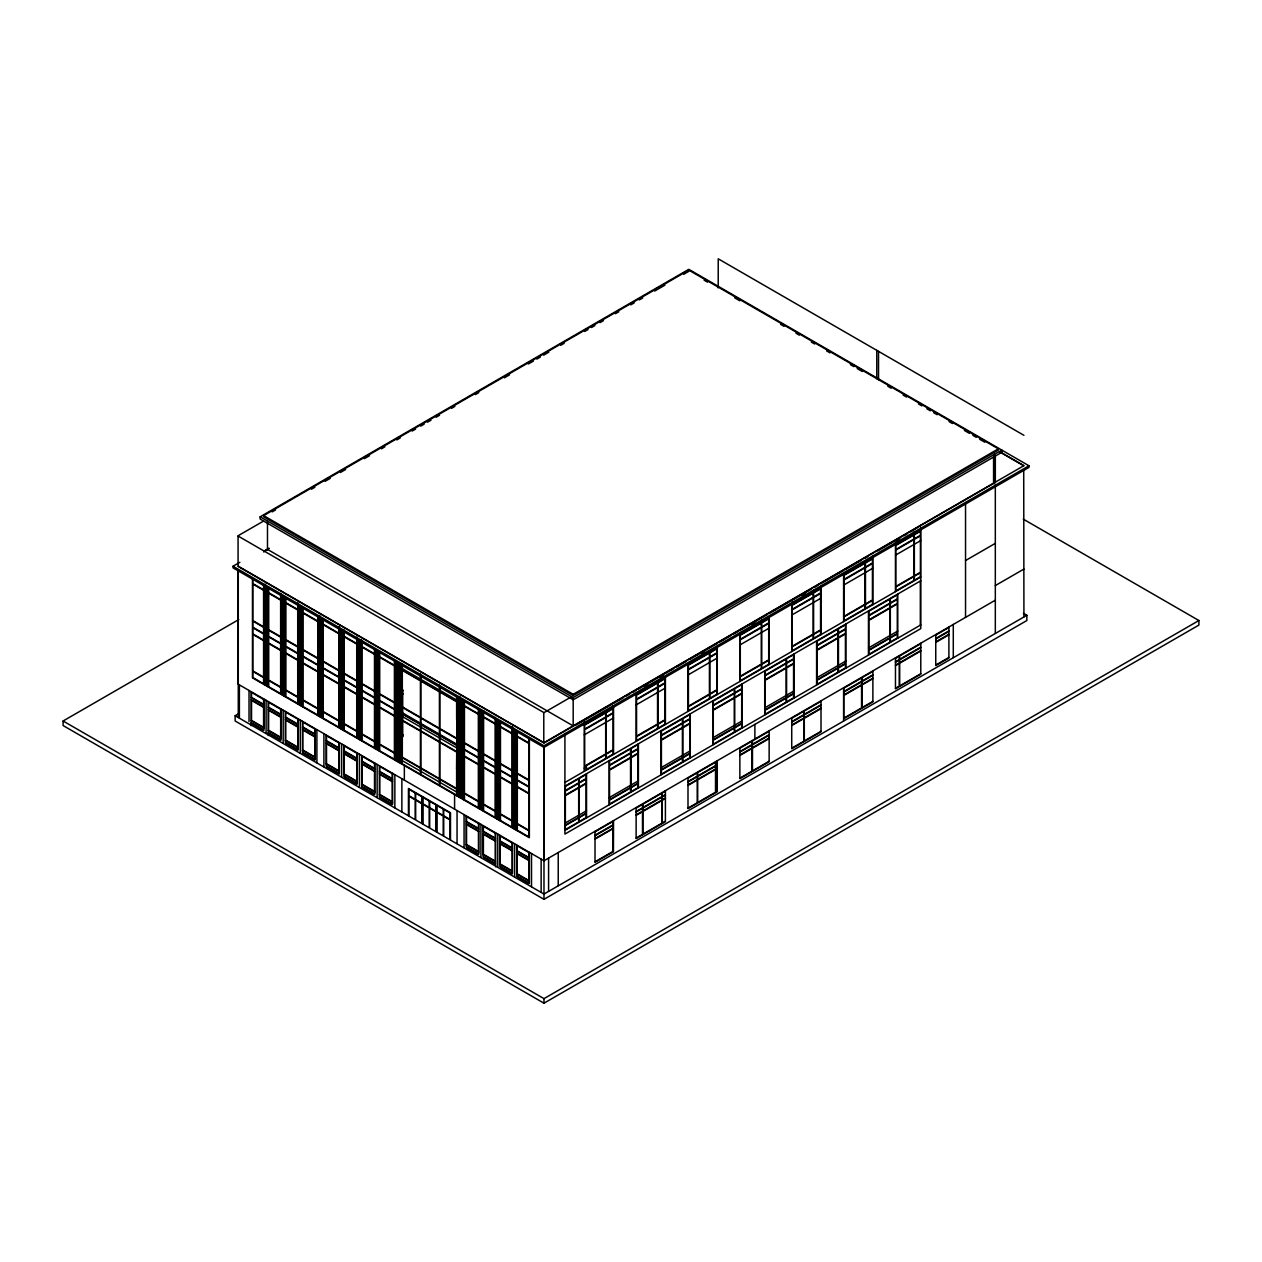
<?xml version="1.0" encoding="UTF-8"?>
<svg xmlns="http://www.w3.org/2000/svg" width="1262" height="1262" viewBox="0 0 1262 1262"><rect width="100%" height="100%" fill="white"/><g stroke="black" fill="none" stroke-linecap="round" stroke-linejoin="round"><path stroke-width="1.5" d="M260.13 516.821L573.185 697.57L1001.87 450.061L1001.87 452.285L573.185 699.795L260.13 519.045L260.13 516.821L688.815 269.327L1028.972 465.773L1028.972 467.397L543.985 747.388L233.028 567.868L233.028 566.244L239.859 562.3M263.632 515.606L688.815 270.131L998.368 448.846L998.368 450.061L573.185 695.536L263.632 516.821L263.632 515.606L573.185 694.321L998.368 448.846M272.166 511.883L275.589 509.911M311.446 489.214L314.853 487.242M325.107 481.327L330.218 478.377M340.472 472.461L345.599 469.496M364.371 458.658L369.498 455.692M381.455 448.799L384.863 446.827M396.82 439.917L400.228 437.946M412.185 431.052L415.608 429.08M420.719 426.114L424.142 424.142M427.55 422.171L430.973 420.199M436.1 417.249L439.507 415.277M451.465 408.383L454.872 406.411M475.364 394.58L478.787 392.608M504.39 377.811L509.517 374.861M528.305 364.008L533.432 361.058M536.839 359.086L540.262 357.114M543.67 355.143L548.796 352.177M560.738 345.283L564.161 343.311M584.653 331.48L588.06 329.508M591.484 327.536L594.891 325.564M600.018 322.615L603.441 320.643M615.383 313.733L618.806 311.761M630.748 304.868L634.171 302.896M639.298 299.93L642.705 297.958M654.662 291.065L664.9 285.149M683.688 274.296L688.815 271.346M263.663 521.001L238.076 535.766L238.076 566.37L543.78 742.861L543.78 712.525L238.076 536.034M263.884 551.21L268.995 548.26M263.9 551.462L269.011 548.497M263.616 551.873L268.443 549.08M1023.261 519.124L1198.9 620.525L1198.9 625.084L543.985 1003.195L63.1 725.555L63.1 720.996L238.77 619.579M1023.45 613.3L1026.858 615.272L1026.858 620.525L543.985 899.317L235.142 720.996L235.142 715.743L238.55 713.771M544.206 712.525L571.449 696.798M544.206 742.861L995.324 482.415L995.324 455.866M576.198 724.909L611.912 704.291M613.537 703.344L623.207 697.76M626.441 695.898L629.659 694.037M632.893 692.175L636.127 690.314M637.752 689.367L663.78 674.35M665.405 673.403L673.466 668.75M676.7 666.888L686.37 661.288M689.62 659.427L717.273 643.462M718.883 642.532L730.177 636.001M733.411 634.139L738.238 631.347M739.863 630.416L767.517 614.452M769.142 613.506L811.245 589.196M814.495 587.319L817.76 585.442M821.01 583.565L843.6 570.519M845.224 569.588L861.489 560.186M864.738 558.309L868.004 556.432M877.721 550.831L893.843 541.508M895.468 540.578L900.532 537.659M903.907 535.703L907.283 533.763M910.659 531.807L920.787 525.449M644.63 685.897L647.863 684.036M659.379 677.378L663.575 674.965M701.341 653.164L704.575 651.287M751.6 624.138L754.834 622.276M801.859 595.128L805.077 593.266M895.736 540.925L899.049 539.016M233.028 566.244L543.985 745.779L1028.972 465.773M605.681 712.462L584.685 724.577L584.685 721.864M606.123 712.21L613.095 708.171L613.095 705.458M636.553 694.636L657.549 682.505M657.991 682.253L664.964 678.23M688.421 664.68L709.418 652.564M709.859 652.312L716.832 648.289M740.289 634.739L761.286 622.623M768.7 618.333L761.727 622.371L761.727 619.658M813.154 592.667L792.157 604.798L792.157 602.084M820.568 588.392L813.596 592.414L813.596 589.701M844.026 574.841L865.022 562.726M865.464 562.473L872.436 558.451M895.736 544.995L913.972 534.473M920.408 530.75L914.351 534.252L914.351 531.539M584.259 734.847L613.537 717.952M636.127 704.906L665.405 687.995M687.995 674.965L717.273 658.054M739.863 645.008L769.142 628.113M791.731 615.067L821.01 598.156M843.6 585.126L872.878 568.215M895.468 555.17L920.787 540.562M584.259 768.116L586.53 766.807L586.53 770.025M564.919 782.487L920.787 577.034M564.919 786.21L920.787 580.757M965.54 560.549L995.324 543.354M564.919 823.203L586.53 810.725M609.104 797.694L638.398 780.784M660.972 767.738L690.267 750.843M712.841 737.797L742.135 720.886M764.725 707.856L794.003 690.945M816.593 677.899L845.871 661.004M868.461 647.958L897.739 631.047M564.919 830.364L920.787 624.911M995.324 585.584L1023.924 569.067M544.206 860.637L995.324 600.191M595.017 831.8L613.001 821.42L613.001 824.843L595.017 835.223M636.127 808.074L642.5 804.399L642.5 807.806L636.127 811.498M665.405 791.164L662.266 792.978L662.266 796.401L665.405 794.587M687.995 778.133L697.255 772.77L697.255 776.193L687.995 781.541M717.273 761.223L715.948 761.98L715.948 765.403L717.273 764.646M739.863 748.177L752.026 741.157L752.026 744.564L739.863 751.6M769.142 731.282L752.467 740.904L752.467 744.312L769.142 734.689M791.731 718.236L803.847 711.232L803.847 714.655L791.731 721.659M821.01 701.325L804.288 710.979L804.288 714.402L821.01 704.748M872.878 671.384L861.993 677.662L861.993 681.086L872.878 674.807M895.468 658.338L899.254 656.161L899.254 659.569L895.468 661.761M920.787 643.73L899.696 655.909L899.696 659.316L920.787 647.138M935.757 635.086L948.898 627.498M935.757 638.493L948.898 630.905M595.017 835.728L613.001 825.348L613.001 828.235L595.017 838.615M636.127 812.002L642.5 808.311L642.5 811.198L636.127 814.889M665.405 795.092L662.266 796.906L662.266 799.792L665.405 797.978M687.995 782.046L697.255 776.698L697.255 779.585L687.995 784.932M717.273 765.151L715.948 765.908L715.948 768.795L717.273 768.037M739.863 752.105L752.026 745.085L752.026 747.972L739.863 754.991M769.142 735.194L752.467 744.832L752.467 747.719L769.142 738.081M791.731 722.164L803.847 715.16L803.847 718.046L791.731 725.051M821.01 705.253L804.288 714.907L804.288 717.794L821.01 708.14M872.878 675.312L861.993 681.59L861.993 684.477L872.878 678.199M895.468 662.266L899.254 660.073L899.254 662.96L895.468 665.153M920.787 647.643L899.696 659.821L899.696 662.708L920.787 650.529M935.757 638.998L948.898 631.41M935.757 641.885L948.898 634.313M595.017 839.12L613.001 828.74L613.001 851.408L595.017 861.788M636.127 815.394L642.5 811.718L642.5 834.371L636.127 838.063M665.405 798.483L662.266 800.297L662.266 822.966L665.405 821.152M687.995 785.453L697.255 780.09L697.255 802.758L687.995 808.106M717.273 768.542L715.948 769.299L715.948 791.968L717.273 791.211M739.863 755.496L752.026 748.476L752.026 771.129L739.863 778.165M769.142 738.601L752.467 748.224L752.467 770.877L769.142 761.254M791.731 725.555L803.847 718.551L803.847 741.22L791.731 748.224M821.01 708.645L804.288 718.299L804.288 740.968L821.01 731.313M872.878 678.704L861.993 684.982L861.993 707.651L872.878 701.372M895.468 665.658L899.254 663.481L899.254 686.134L895.468 688.326M920.787 651.034L899.696 663.213L899.696 685.881L920.787 673.703M935.757 642.405L948.898 634.818M935.757 665.058L948.898 657.47M613.001 851.913L595.017 862.293L595.017 831.295M613.442 851.661L613.537 820.615M642.5 834.876L636.127 838.567L636.127 807.57M642.942 834.624L661.824 823.723M662.266 823.471L665.405 821.657L665.405 790.659M697.255 803.263L687.995 808.611L687.995 777.629M697.697 803.011L715.522 792.725M715.948 792.473L717.273 791.716L717.273 760.718M752.026 771.65L739.863 778.67L739.863 747.672M752.467 771.397L769.142 761.759L769.142 730.777M803.847 741.725L791.731 748.729L791.731 717.731M804.288 741.472L821.01 731.818L821.01 700.82M843.742 718.693L861.567 708.408M861.993 708.156L872.878 701.877L872.878 670.879M899.254 686.638L895.468 688.831L895.468 657.833M899.696 686.386L920.787 674.208L920.787 643.226M235.142 715.743L543.985 894.048L1026.858 615.272M63.1 720.996L543.985 998.636L1198.9 620.525M1023.924 435.311L718.22 258.805L718.22 287.263M704.117 280.18L707.525 282.152M734.736 297.864L739.832 300.798M780.657 324.366L784.065 326.337M795.959 333.215L799.367 335.171M811.277 342.049L814.684 344.005M826.578 350.883L829.986 352.855M850.399 364.639L853.79 366.595M857.198 368.567L862.293 371.501M887.817 386.235L891.209 388.207M903.119 395.069L906.526 397.041M918.436 403.903L921.828 405.875M926.939 408.825L930.331 410.781M933.738 412.753L937.145 414.709M949.04 421.587L952.447 423.543M964.357 430.421L969.453 433.371M972.86 435.327L976.252 437.299M979.659 439.255L984.77 442.205M1000.261 451.985L1023.924 465.646M999.93 452.048L1023.719 465.773L543.985 742.734L238.281 566.244M401.868 668.371L457.049 700.236M457.049 719.245L456.544 768.684M401.868 689.226L402.72 689.73L402.72 736.787L401.868 736.298M401.868 689.778L402.72 690.267M401.868 689.998L402.72 690.503M401.868 690.267L402.72 690.756M401.868 690.472L402.72 691.055M401.868 692.948L402.72 693.437M401.868 693.437L402.72 693.942M401.868 693.753L402.72 694.242M402.72 707.114L420.42 717.337L420.42 680.833L402.31 670.374L402.31 690.251M456.544 738.191L439.854 728.553L439.854 692.065L456.623 701.735L456.623 719.577M394.864 703.297L396.016 703.959M400.401 706.499L401.868 707.351M402.72 707.619L420.42 717.841L420.42 723.994L402.72 713.771M456.544 738.696L439.854 729.057L439.854 735.21L456.544 744.848M402.72 713.014L456.544 744.091M402.72 714.276L420.42 724.498L420.42 730.651L402.72 720.444M456.544 745.353L439.854 735.714L439.854 741.867L456.544 751.505M402.72 716.737L456.544 747.814M394.864 715.996L396.016 716.658M400.401 719.182L401.868 720.034M402.72 720.949L420.42 731.155L420.42 767.659L402.31 757.2L402.31 736.361M456.544 752.01L439.854 742.371L439.854 778.875L456.623 788.545L456.623 768.542M401.868 734.027L402.72 734.516M401.868 734.184L402.72 734.673M402.72 735.194L401.868 734.705L402.72 735.446M401.868 736.109L402.72 736.614M401.868 760.387L457.049 792.252M251.185 697.712L263.932 705.064M268.27 707.572L281.016 714.923M285.354 717.431L298.084 724.782M302.438 727.291L315.169 734.642M326.164 740.999L339.399 748.634M343.911 751.237L357.13 758.872M361.642 761.475L374.877 769.11M379.373 771.713L392.608 779.364M466.199 821.846L478.787 829.102M483.062 831.579L495.65 838.836M499.926 841.312L512.498 848.585M516.789 851.045L529.362 858.318M251.185 699.7L263.932 707.067M268.27 709.575L281.016 716.926M285.354 719.435L298.084 726.786M302.438 729.294L315.169 736.645M326.164 743.002L339.399 750.638M343.911 753.24L357.13 760.876M361.642 763.478L374.877 771.114M379.373 773.716L392.608 781.352M466.199 823.849L478.787 831.106M483.062 833.583L495.65 840.839M499.926 843.316L512.498 850.572M516.789 853.049L529.362 860.305M251.185 720.697L263.932 728.064M268.27 730.556L281.016 737.923M285.354 740.431L298.084 747.782M302.438 750.291L315.169 757.642M326.164 763.983L339.399 771.634M343.911 774.221L357.13 781.872M361.642 784.475L374.877 792.11M379.373 794.713L392.608 802.348M466.199 844.846L478.787 852.102M483.062 854.579L495.65 861.836M499.926 864.312L512.498 871.569M516.789 874.045L529.362 881.302M251.185 722.7L263.932 730.051L263.932 699.069M268.27 732.559L281.016 739.911L281.016 708.928M495.65 863.839L483.062 856.567L483.062 825.585M251.532 723.394L263.584 730.367M268.601 733.254L280.669 740.226M285.685 743.113L297.753 750.085M302.77 752.972L314.837 759.945M326.511 766.697L339.052 773.922M344.258 776.935L356.783 784.159M361.989 787.172L374.514 794.397M379.736 797.41L392.261 804.651M466.546 847.528L478.456 854.406M483.393 857.261L495.303 864.139M500.257 866.994L512.167 873.872M517.12 876.743L529.03 883.605M1023.719 469.701L1023.924 616.834M995.324 484.387L995.324 633.287M994.519 454.194L994.519 482.636M993.573 456.876L993.573 483.425M965.54 503.554L965.54 617.386M953.283 624.453L953.283 657.549M948.898 626.993L948.898 657.975L935.757 665.563L935.757 634.581M920.787 527.784L920.787 628.618L564.919 834.072L564.919 733.38M920.329 581.025L920.329 625.179M897.739 594.071L897.739 638.209M895.468 542.55L895.468 591.657M878.526 351.357L878.526 379.799M876.774 350.347L876.774 378.789M872.878 555.438L872.878 604.703M868.461 610.966L868.461 655.12M845.871 624.012L845.871 668.15M843.6 574.178L843.6 621.598M843.6 687.79L843.6 720.886M821.01 585.394L821.01 634.644M816.593 640.922L816.593 685.061M794.003 653.953L794.003 698.107M791.731 604.119L791.731 651.555M769.142 617.165L769.142 664.585M764.725 670.863L764.725 715.002M754.881 724.404L754.881 739.011M742.135 683.909L742.135 728.048M739.863 632.246L739.863 681.496M718.015 286.253L718.015 287.862M717.273 647.106L717.273 694.542M712.841 700.804L712.841 744.959M690.267 713.85L690.267 757.989M687.995 664.017L687.995 711.437M665.405 677.047L665.405 724.483M660.972 730.761L660.972 774.9M638.398 743.791L638.398 787.945M636.127 693.958L636.127 741.393M613.537 707.004L613.537 754.424M609.104 760.702L609.104 804.84M586.53 773.748L586.53 817.886M584.259 722.085L584.259 771.334M573.185 694.321L573.185 695.536M573.185 697.57L573.185 725.887L267.481 549.396L267.481 520.938M558.23 852.544L558.23 885.64M548.591 858.097L548.591 891.193M543.985 745.779L543.985 893.575M543.985 894.048L543.985 899.317M543.985 998.636L543.985 1003.195M543.78 746.788L543.78 860.637L238.076 684.13L238.076 570.045M541.146 859.122L541.146 892.202M531.507 853.554L531.507 886.65M529.362 738.522L529.362 837.716L252.463 677.852L252.463 578.643M529.362 852.307L529.362 883.305L516.789 876.049L516.789 845.051M528.936 738.365L528.936 742.987L517.325 736.282L517.325 731.66M516.884 731.313L516.884 830.506M515.417 730.461L515.417 829.67M514.644 843.821L514.644 876.916M513.949 729.625L513.949 828.818M512.498 726.833L512.498 827.982M512.498 842.574L512.498 873.572L499.926 866.316L499.926 835.318M512.072 727.086L512.072 733.238L500.462 726.549L500.462 721.927M500.02 721.58L500.02 820.773M498.553 720.728L498.553 819.937M497.78 834.087L497.78 867.183M497.086 719.876L497.086 819.085M495.65 719.04L495.65 818.249M495.65 832.841L495.65 866.836M495.209 717.352L495.209 723.505L483.598 716.8L483.598 710.648M483.157 711.847L483.157 811.04M481.69 710.995L481.69 810.188M480.917 824.354L480.917 857.434M480.223 710.143L480.223 809.352M478.787 709.307L478.787 808.516M478.787 823.108L478.787 854.106L466.199 846.834L466.199 815.851M478.345 709.165L478.345 713.771L464.448 705.758L464.448 701.136M464.069 700.82L464.069 800.013M464.069 814.605L464.069 847.701M462.712 700.031L462.712 799.225M461.245 699.18L461.245 798.389M459.778 696.387L459.778 797.537M458.327 697.507L458.327 796.701M457.049 696.703L457.049 795.975M457.049 810.567L457.049 843.663M456.623 696.608L456.623 701.23L439.854 691.544L439.854 686.938M454.588 794.555L454.588 809.147M450.487 839.893L450.487 812.775L408.446 788.498L408.446 815.615M450.045 839.167L450.045 819.953L443.703 816.277L443.703 835.491M443.262 835.239L443.262 816.025L436.904 812.365L436.904 831.579M439.413 685.14L439.413 691.292L420.861 680.581L420.861 674.429M436.463 804.683L436.463 831.8M436.037 831.074L436.037 811.86L429.679 808.185L429.679 827.399M429.238 827.146L429.238 807.932L422.896 804.273L422.896 823.487M422.454 796.59L422.454 823.707M422.013 822.982L422.013 803.768L415.671 800.092L415.671 819.306M420.42 674.176L420.42 680.328L402.31 669.87L402.31 663.717M415.23 819.054L415.23 799.84L408.872 796.18L408.872 815.394M404.345 765.545L404.345 780.137M402.31 734.957L402.31 735.825M401.868 664.837L401.868 764.109M401.868 778.701L401.868 811.797M400.401 664.049L400.401 763.258M398.934 663.213L398.934 762.406M397.467 662.361L397.467 761.57M396.016 661.509L396.016 760.734M394.864 660.846L394.864 760.071M394.864 774.663L394.864 807.759M394.407 660.689L394.407 665.311L379.72 656.824L379.72 652.217M392.608 773.354L392.608 804.351L379.373 796.716L379.373 765.718M379.247 651.855L379.247 751.048M377.78 651.003L377.78 750.196M377.133 764.425L377.133 797.521M376.313 650.151L376.313 749.36M374.877 649.315L374.877 748.524M374.877 763.116L374.877 794.113L361.642 786.463L361.642 755.481M374.483 649.189L374.483 653.811L361.91 646.554L361.91 641.932M361.516 639.66L361.516 740.81M360.049 640.765L360.049 739.958M359.386 754.171L359.386 787.267M358.582 639.913L358.582 739.122M357.13 637.136L357.13 738.286M357.13 752.878L357.13 783.86L343.911 776.225L343.911 745.243M356.736 637.405L356.736 643.557L344.179 636.316L344.179 631.694M343.769 629.423L343.769 730.572M342.302 630.527L342.302 729.72M341.655 743.933L341.655 777.029M340.835 629.675L340.835 728.868M339.399 626.898L339.399 728.032M339.399 742.64L339.399 773.622L326.164 765.987L326.164 735.005M338.894 627.119L338.894 633.272L323.151 624.169L323.151 619.563M323.908 733.695L323.908 766.791M322.646 619.169L322.646 718.378M321.179 618.317L321.179 717.526M319.712 615.525L319.712 716.674M318.276 616.645L318.276 715.838M317.803 616.471L317.803 621.078L302.943 612.512L302.943 607.89M316.904 729.657L316.904 762.737M315.169 728.647L315.169 759.645L302.438 752.278L302.438 721.296M302.47 607.527L302.47 706.72M301.003 606.675L301.003 705.868M300.261 720.034L300.261 753.13M299.536 605.823L299.536 705.032M298.084 603.047L298.084 704.196M298.084 718.788L298.084 749.786L285.354 742.419L285.354 711.437M297.722 603.331L297.722 609.483L285.764 602.589L285.764 597.983M285.386 597.652L285.386 696.861M283.918 596.816L283.918 696.009M283.177 710.175L283.177 743.271M282.451 595.964L282.451 695.173M281.016 595.128L281.016 694.337M280.637 593.471L280.637 599.624L268.68 592.73L268.68 588.108M268.301 587.792L268.301 687.001M268.27 701.577L268.27 735.557M266.834 586.956L266.834 686.149M266.093 700.315L266.093 733.411M265.367 584.164L265.367 685.298M263.932 585.268L263.932 684.461M263.584 585.174L263.584 589.78L252.81 583.565L252.81 578.942M251.185 691.718L251.185 725.697M249.024 690.456L249.024 721.612M239.386 684.887L239.386 717.983M238.281 570.156L238.281 717.084M605.681 712.967L584.685 725.082L584.685 729.152L605.681 717.021L605.681 712.967M613.095 708.676L606.123 712.714L606.123 716.769L613.095 712.746L613.095 708.676M657.549 683.01L636.553 695.141L636.553 699.195L657.549 687.08L657.549 683.01M664.964 678.735L657.991 682.758L657.991 686.828L664.964 682.805L664.964 678.735M709.418 653.069L688.421 665.184L688.421 669.254L709.418 657.139L709.418 653.069M716.832 648.794L709.859 652.817L709.859 656.887L716.832 652.848L716.832 648.794M761.286 623.128L740.289 635.243L740.289 639.313L761.286 627.182L761.286 623.128M768.7 618.837L761.727 622.876L761.727 626.93L768.7 622.907L768.7 618.837M813.154 593.172L792.157 605.303L792.157 609.357L813.154 597.241L813.154 593.172M820.568 588.897L813.596 592.919L813.596 596.989L820.568 592.966L820.568 588.897M865.022 563.231L844.026 575.346L844.026 579.416L865.022 567.301L865.022 563.231M872.436 558.956L865.464 562.978L865.464 567.048L872.436 563.01L872.436 558.956M913.972 534.978L895.736 545.5L895.736 549.569L913.972 539.032L913.972 534.978M920.408 531.255L914.351 534.757L914.351 538.827L920.408 535.325L920.408 531.255M605.681 717.526L584.685 729.657L584.685 766.081L605.681 753.966L605.681 717.526M613.095 713.251L606.123 717.273L606.123 753.714L613.095 749.691L613.095 713.251M657.549 687.585L636.553 699.7L636.553 736.14L657.549 724.025L657.549 687.585M664.964 683.31L657.991 687.333L657.991 723.773L664.964 719.734L664.964 683.31M709.418 657.644L688.421 669.759L688.421 706.199L709.418 694.068L709.418 657.644M716.832 653.353L709.859 657.392L709.859 693.816L716.832 689.793L716.832 653.353M761.286 627.687L740.289 639.818L740.289 676.243L761.286 664.127L761.286 627.687M768.7 623.412L761.727 627.435L761.727 663.875L768.7 659.852L768.7 623.412M813.154 597.746L792.157 609.861L792.157 646.302L813.154 634.187L813.154 597.746M820.568 593.471L813.596 597.494L813.596 633.934L820.568 629.896L820.568 593.471M865.022 567.805L844.026 579.921L844.026 616.361L865.022 604.23L865.022 567.805M872.436 563.515L865.464 567.553L865.464 603.977L872.436 599.955L872.436 563.515M913.972 539.552L895.736 550.074L895.736 586.499L913.972 575.977L913.972 539.552M920.408 535.829L914.351 539.331L914.351 575.756L920.408 572.254L920.408 535.829M605.681 754.471L584.685 766.586L584.685 770.577L605.681 758.462L605.681 754.471M613.095 750.196L606.123 754.219L606.123 758.21L613.095 754.171L613.095 750.196M657.549 724.53L636.553 736.645L636.553 740.636L657.549 728.505L657.549 724.53M664.964 720.239L657.991 724.278L657.991 728.253L664.964 724.23L664.964 720.239M709.418 694.573L688.421 706.704L688.421 710.68L709.418 698.564L709.418 694.573M716.832 690.298L709.859 694.321L709.859 698.312L716.832 694.289L716.832 690.298M761.286 664.632L740.289 676.747L740.289 680.739L761.286 668.623L761.286 664.632M768.7 660.357L761.727 664.38L761.727 668.371L768.7 664.333L768.7 660.357M813.154 634.691L792.157 646.807L792.157 650.798L813.154 638.667L813.154 634.691M820.568 630.401L813.596 634.439L813.596 638.414L820.568 634.392L820.568 630.401M865.022 604.735L844.026 616.866L844.026 620.841L865.022 608.726L865.022 604.735M872.436 600.46L865.464 604.482L865.464 608.473L872.436 604.451L872.436 600.46M913.972 576.482L895.736 587.004L895.736 590.995L913.972 580.473L913.972 576.482M920.408 572.759L914.351 576.261L914.351 580.252L920.408 576.75L920.408 572.759M578.674 778.78L565.36 786.463L565.36 790.533L578.674 782.85L578.674 778.78M586.089 774.505L579.116 778.528L579.116 782.598L586.089 778.559L586.089 774.505M630.543 748.839L609.546 760.954L609.546 765.024L630.543 752.893L630.543 748.839M637.957 744.548L630.984 748.587L630.984 752.641L637.957 748.618L637.957 744.548M682.411 718.883L661.414 731.013L661.414 735.068L682.411 722.952L682.411 718.883M689.825 714.607L682.852 718.63L682.852 722.7L689.825 718.677L689.825 714.607M734.279 688.942L713.282 701.057L713.282 705.127L734.279 693.012L734.279 688.942M741.693 684.667L734.721 688.689L734.721 692.759L741.693 688.721L741.693 684.667M786.147 659.001L765.151 671.116L765.151 675.186L786.147 663.055L786.147 659.001M793.561 654.71L786.589 658.748L786.589 662.802L793.561 658.78L793.561 654.71M838.015 629.044L817.019 641.175L817.019 645.229L838.015 633.114L838.015 629.044M845.43 624.769L838.457 628.792L838.457 632.861L845.43 628.839L845.43 624.769M889.884 599.103L868.887 611.218L868.887 615.288L889.884 603.173L889.884 599.103M897.298 594.828L890.325 598.851L890.325 602.92L897.298 598.882L897.298 594.828M578.674 783.355L565.36 791.037L565.36 795.107L578.674 787.425L578.674 783.355M586.089 779.064L579.116 783.103L579.116 787.172L586.089 783.134L586.089 779.064M630.543 753.398L609.546 765.529L609.546 769.583L630.543 757.468L630.543 753.398M637.957 749.123L630.984 753.146L630.984 757.216L637.957 753.193L637.957 749.123M682.411 723.457L661.414 735.572L661.414 739.642L682.411 727.527L682.411 723.457M689.825 719.182L682.852 723.205L682.852 727.275L689.825 723.236L689.825 719.182M734.279 693.516L713.282 705.632L713.282 709.701L734.279 697.586L734.279 693.516M741.693 689.226L734.721 693.264L734.721 697.334L741.693 693.295L741.693 689.226M786.147 663.56L765.151 675.691L765.151 679.745L786.147 667.63L786.147 663.56M793.561 659.285L786.589 663.307L786.589 667.377L793.561 663.355L793.561 659.285M838.015 633.619L817.019 645.734L817.019 649.804L838.015 637.689L838.015 633.619M845.43 629.344L838.457 633.366L838.457 637.436L845.43 633.414L845.43 629.344M889.884 603.678L868.887 615.793L868.887 619.863L889.884 607.748L889.884 603.678M897.298 599.387L890.325 603.425L890.325 607.495L897.298 603.457L897.298 599.387M578.674 787.93L565.36 795.612L565.36 825.111L578.674 817.429L578.674 787.93M586.089 783.639L579.116 787.677L579.116 817.177L586.089 813.138L586.089 783.639M630.543 757.973L609.546 770.104L609.546 799.603L630.543 787.472L630.543 757.973M637.957 753.698L630.984 757.721L630.984 787.22L637.957 783.197L637.957 753.698M682.411 728.032L661.414 740.147L661.414 769.646L682.411 757.531L682.411 728.032M689.825 723.757L682.852 727.78L682.852 757.279L689.825 753.256L689.825 723.757M734.279 698.091L713.282 710.206L713.282 739.706L734.279 727.59L734.279 698.091M741.693 693.8L734.721 697.839L734.721 727.338L741.693 723.3L741.693 693.8M786.147 668.134L765.151 680.265L765.151 709.765L786.147 697.634L786.147 668.134M793.561 663.859L786.589 667.882L786.589 697.381L793.561 693.359L793.561 663.859M838.015 638.193L817.019 650.309L817.019 679.808L838.015 667.693L838.015 638.193M845.43 633.918L838.457 637.941L838.457 667.44L845.43 663.418L845.43 633.918M889.884 608.252L868.887 620.368L868.887 649.867L889.884 637.752L889.884 608.252M897.298 603.962L890.325 608L890.325 637.499L897.298 633.461L897.298 603.962M578.674 817.934L565.36 825.616L565.36 829.607L578.674 821.909L578.674 817.934M586.089 813.643L579.116 817.681L579.116 821.657L586.089 817.634L586.089 813.643M630.543 787.977L609.546 800.108L609.546 804.083L630.543 791.968L630.543 787.977M637.957 783.702L630.984 787.725L630.984 791.716L637.957 787.693L637.957 783.702M682.411 758.036L661.414 770.151L661.414 774.142L682.411 762.027L682.411 758.036M689.825 753.761L682.852 757.784L682.852 761.775L689.825 757.736L689.825 753.761M734.279 728.095L713.282 740.21L713.282 744.201L734.279 732.07L734.279 728.095M741.693 723.804L734.721 727.843L734.721 731.818L741.693 727.795L741.693 723.804M786.147 698.138L765.151 710.269L765.151 714.245L786.147 702.129L786.147 698.138M793.561 693.863L786.589 697.886L786.589 701.877L793.561 697.854L793.561 693.863M838.015 668.197L817.019 680.313L817.019 684.304L838.015 672.189L838.015 668.197M845.43 663.922L838.457 667.945L838.457 671.936L845.43 667.898L845.43 663.922M889.884 638.256L868.887 650.372L868.887 654.363L889.884 642.232L889.884 638.256M897.298 633.966L890.325 638.004L890.325 641.979L897.298 637.957L897.298 633.966M661.824 793.23L642.942 804.146L642.942 807.554L661.824 796.653L661.824 793.23M715.522 762.232L697.697 772.518L697.697 775.941L715.522 765.655L715.522 762.232M861.567 677.915L843.742 688.2L843.742 691.623L861.567 681.338L861.567 677.915M661.824 797.158L642.942 808.059L642.942 810.945L661.824 800.045L661.824 797.158M715.522 766.16L697.697 776.445L697.697 779.332L715.522 769.047L715.522 766.16M861.567 681.843L843.742 692.128L843.742 695.015L861.567 684.73L861.567 681.843M661.824 800.55L642.942 811.466L642.942 834.119L661.824 823.218L661.824 800.55M715.522 769.552L697.697 779.837L697.697 802.506L715.522 792.22L715.522 769.552M861.567 685.234L843.742 695.52L843.742 718.188L861.567 707.903L861.567 685.234M263.584 590.285L252.81 584.069L252.81 620.557L263.584 626.788L263.584 590.285M280.637 600.128L268.68 593.235L268.68 629.738L280.637 636.632L280.637 600.128M297.722 609.988L285.764 603.094L285.764 639.597L297.722 646.491L297.722 609.988M317.803 621.598L302.943 613.016L302.943 649.504L317.803 658.086L317.803 621.598M338.894 633.776L323.151 624.674L323.151 661.178L338.894 670.264L338.894 633.776M356.736 644.077L344.179 636.821L344.179 673.309L356.736 680.565L356.736 644.077M374.483 654.315L361.91 647.059L361.91 683.547L374.483 690.803L374.483 654.315M394.407 665.815L379.72 657.328L379.72 693.832L394.407 702.319L394.407 665.815M439.413 691.813L420.861 681.086L420.861 717.589L439.413 728.3L439.413 691.813M478.345 714.276L464.448 706.263L464.448 742.75L478.345 750.78L478.345 714.276M495.209 724.009L483.598 717.321L483.598 753.808L495.209 760.513L495.209 724.009M512.072 733.743L500.462 727.054L500.462 763.542L512.072 770.246L512.072 733.743M528.936 743.492L517.325 736.787L517.325 773.275L528.936 779.979L528.936 743.492M263.584 627.293L252.81 621.062L252.81 627.214L263.584 633.445L263.584 627.293M280.637 637.136L268.68 630.243L268.68 636.395L280.637 643.289L280.637 637.136M297.722 646.996L285.764 640.102L285.764 646.254L297.722 653.148L297.722 646.996M317.803 658.59L302.943 650.009L302.943 656.161L317.803 664.743L317.803 658.59M338.894 670.769L323.151 661.682L323.151 667.835L338.894 676.921L338.894 670.769M356.736 681.07L344.179 673.813L344.179 679.966L356.736 687.222L356.736 681.07M374.483 691.308L361.91 684.051L361.91 690.219L374.483 697.46L374.483 691.308M394.407 702.824L379.72 694.337L379.72 700.489L394.407 708.976L394.407 702.824M439.413 728.805L420.861 718.094L420.861 724.246L439.413 734.957L439.413 728.805M478.345 751.284L464.448 743.255L464.448 749.407L478.345 757.437L478.345 751.284M495.209 761.018L483.598 754.313L483.598 760.465L495.209 767.17L495.209 761.018M512.072 770.751L500.462 764.046L500.462 770.199L512.072 776.903L512.072 770.751M528.936 780.484L517.325 773.78L517.325 779.932L528.936 786.636L528.936 780.484M263.584 633.95L252.81 627.719L252.81 633.871L263.584 640.102L263.584 633.95M280.637 643.794L268.68 636.9L268.68 643.052L280.637 649.946L280.637 643.794M297.722 653.653L285.764 646.759L285.764 652.911L297.722 659.805L297.722 653.653M317.803 665.248L302.943 656.666L302.943 662.818L317.803 671.4L317.803 665.248M338.894 677.426L323.151 668.339L323.151 674.492L338.894 683.578L338.894 677.426M356.736 687.727L344.179 680.47L344.179 686.623L356.736 693.879L356.736 687.727M374.483 697.965L361.91 690.724L361.91 696.876L374.483 704.133L374.483 697.965M394.407 709.481L379.72 700.994L379.72 707.146L394.407 715.633L394.407 709.481M439.413 735.462L420.861 724.751L420.861 730.903L439.413 741.614L439.413 735.462M478.345 757.941L464.448 749.928L464.448 756.08L478.345 764.094L478.345 757.941M495.209 767.675L483.598 760.97L483.598 767.122L495.209 773.827L495.209 767.675M512.072 777.408L500.462 770.703L500.462 776.856L512.072 783.56L512.072 777.408M528.936 787.141L517.325 780.452L517.325 786.605L528.936 793.293L528.936 787.141M263.584 640.607L252.81 634.392L252.81 670.879L263.584 677.11L263.584 640.607M280.637 650.451L268.68 643.557L268.68 680.044L280.637 686.954L280.637 650.451M297.722 660.31L285.764 653.416L285.764 689.92L297.722 696.813L297.722 660.31M317.803 671.905L302.943 663.323L302.943 699.826L317.803 708.408L317.803 671.905M338.894 684.099L323.151 674.996L323.151 711.5L338.894 720.586L338.894 684.099M356.736 694.384L344.179 687.143L344.179 723.631L356.736 730.887L356.736 694.384M374.483 704.638L361.91 697.381L361.91 733.869L374.483 741.125L374.483 704.638M394.407 716.138L379.72 707.651L379.72 744.154L394.407 752.625L394.407 716.138M439.413 742.119L420.861 731.408L420.861 767.911L439.413 778.622L439.413 742.119M478.345 764.598L464.448 756.585L464.448 793.072L478.345 801.102L478.345 764.598M495.209 774.332L483.598 767.627L483.598 804.131L495.209 810.835L495.209 774.332M512.072 784.065L500.462 777.376L500.462 813.864L512.072 820.568L512.072 784.065M528.936 793.798L517.325 787.109L517.325 823.597L528.936 830.301L528.936 793.798M263.584 677.615L252.81 671.384L252.81 677.536L263.584 683.767L263.584 677.615M280.637 687.459L268.68 680.549L268.68 686.717L280.637 693.611L280.637 687.459M297.722 697.318L285.764 690.424L285.764 696.577L297.722 703.47L297.722 697.318M317.803 708.913L302.943 700.331L302.943 706.483L317.803 715.065L317.803 708.913M338.894 721.091L323.151 712.005L323.151 718.157L338.894 727.243L338.894 721.091M356.736 731.392L344.179 724.136L344.179 730.288L356.736 737.544L356.736 731.392M374.483 741.63L361.91 734.374L361.91 740.526L374.483 747.782L374.483 741.63M394.407 753.13L379.72 744.659L379.72 750.811L394.407 759.282L394.407 753.13M420.42 768.164L402.31 757.705L402.31 763.857L420.42 774.316L420.42 768.164M439.413 779.127L420.861 768.416L420.861 774.568L439.413 785.279L439.413 779.127M456.623 789.065L439.854 779.38L439.854 785.532L456.623 795.218L456.623 789.065M478.345 801.607L464.448 793.577L464.448 799.729L478.345 807.759L478.345 801.607M495.209 811.34L483.598 804.635L483.598 810.788L495.209 817.492L495.209 811.34M512.072 821.073L500.462 814.369L500.462 820.521L512.072 827.225L512.072 821.073M528.936 830.806L517.325 824.102L517.325 830.254L528.936 836.958L528.936 830.806M263.584 699.369L251.532 692.412L251.532 697.397L263.584 704.37L263.584 699.369M280.669 709.228L268.601 702.271L268.601 707.272L280.669 714.229L280.669 709.228M297.753 719.088L285.685 712.131L285.685 717.131L297.753 724.088L297.753 719.088M314.837 728.963L302.77 721.99L302.77 726.991L314.837 733.948L314.837 728.963M339.052 742.939L326.511 735.699L326.511 740.699L339.052 747.924L339.052 742.939M356.783 753.177L344.258 745.937L344.258 750.937L356.783 758.178L356.783 753.177M374.514 763.415L361.989 756.175L361.989 761.175L374.514 768.416L374.514 763.415M392.261 773.653L379.736 766.428L379.736 771.413L392.261 778.654L392.261 773.653M478.456 823.423L466.546 816.546L466.546 821.546L478.456 828.408L478.456 823.423M495.303 833.157L483.393 826.279L483.393 831.279L495.303 838.157L495.303 833.157M512.167 842.89L500.257 836.012L500.257 841.013L512.167 847.89L512.167 842.89M529.03 852.623L517.12 845.745L517.12 850.746L529.03 857.624L529.03 852.623M415.23 792.915L408.872 789.255L408.872 795.675L415.23 799.335L415.23 792.915M422.013 796.843L415.671 793.167L415.671 799.587L422.013 803.263L422.013 796.843M429.238 801.007L422.896 797.347L422.896 803.768L429.238 807.428L429.238 801.007M436.037 804.935L429.679 801.26L429.679 807.68L436.037 811.356L436.037 804.935M443.262 809.1L436.904 805.44L436.904 811.86L443.262 815.52L443.262 809.1M450.045 813.028L443.703 809.352L443.703 815.773L450.045 819.448L450.045 813.028M263.584 707.367L251.532 700.41L251.532 720.397L263.584 727.354L263.584 707.367M280.669 717.226L268.601 710.269L268.601 730.256L280.669 737.229L280.669 717.226M297.753 727.086L285.685 720.129L285.685 740.116L297.753 747.088L297.753 727.086M314.837 736.945L302.77 729.988L302.77 749.975L314.837 756.948L314.837 736.945M339.052 750.937L326.511 743.697L326.511 763.684L339.052 770.924L339.052 750.937M356.783 761.175L344.258 753.935L344.258 773.937L356.783 781.162L356.783 761.175M374.514 771.413L361.989 764.173L361.989 784.175L374.514 791.4L374.514 771.413M392.261 781.651L379.736 774.426L379.736 794.413L392.261 801.654L392.261 781.651M478.456 831.421L466.546 824.543L466.546 844.53L478.456 851.408L478.456 831.421M495.303 841.155L483.393 834.277L483.393 854.264L495.303 861.141L495.303 841.155M512.167 850.888L500.257 844.01L500.257 863.997L512.167 870.875L512.167 850.888M529.03 860.621L517.12 853.743L517.12 873.73L529.03 880.608L529.03 860.621"/></g></svg>
